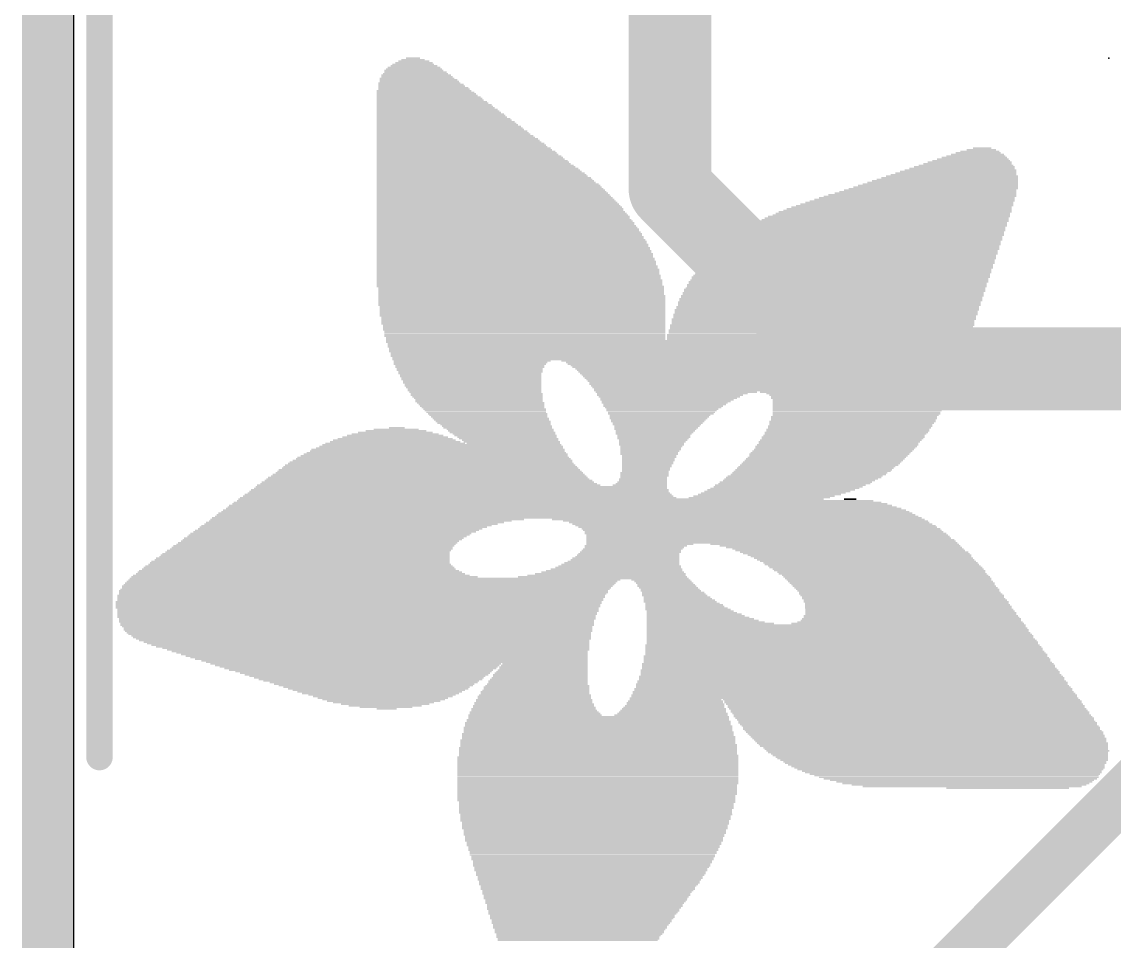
# Model space of a CAD drawing. Extents: x -21.4 to 69.1, y -5.3 to 64.3.
# Drawn here: x -0.25 to 5.11, y 38.72 to 43.23 of the extents above; entities that cross this region are included whole.
import ezdxf

# ---------------------------------------------------------------- set-up
doc = ezdxf.new("R2010")
doc.units = 0
for name, color, linetype in [('1', 12, 'CONTINUOUS'), ('16', 132, 'CONTINUOUS'), ('20', 53, 'CONTINUOUS'), ('21', 40, 'CONTINUOUS'), ('23', 53, 'CONTINUOUS'), ('47', 253, 'CONTINUOUS'), ('51', 253, 'CONTINUOUS')]:
    doc.layers.add(name, color=color, linetype=linetype)

# ---------------------------------------------------------------- blocks, each defined once
blk = doc.blocks.new('RECT')
blk.add_solid([(-0.5, -0.5), (0.5, -0.5), (-0.5, 0.5), (0.5, 0.5)])

msp = doc.modelspace()

# ---------------------------------------------------------------- linework, layer by layer
at = {"layer": '1'}
for points, const_width in [([(-0.127, 53.467), (-0.127, -0.762)], 0.254), ([(2.927, 44.706), (2.927, 42.412)], 0.4064), ([(2.927, 42.412), (3.81, 41.529)], 0.4064), ([(3.81, 41.529), (8.636, 41.529)], 0.4064), ([(3.81, 38.1), (5.461, 39.751)], 0.254)]:
    msp.add_lwpolyline(points, dxfattribs=dict(at, const_width=const_width))
at = {"layer": '1', "const_width": 0.2032}
for points in [[(2.9988, 42.4838, 1), (2.8552, 42.3402)], [(2.8254, 42.412, 1), (3.0286, 42.412)], [(3.81, 41.6306, 1), (3.81, 41.4274)], [(3.7382, 41.4572, 1), (3.8818, 41.6008)]]:
    msp.add_lwpolyline(points, format="xyb", dxfattribs=at)
at = {"layer": '16', "const_width": 0.254}
msp.add_lwpolyline([(-0.127, 53.467), (-0.127, -0.762)], dxfattribs=at)
at = {"layer": '20'}
msp.add_line((0, 46.228), (0, 0), dxfattribs=at)
at = {"layer": '23'}
msp.add_point((5.08, 43.053), dxfattribs=at)
at = {"layer": '47', "const_width": 0.13}
msp.add_lwpolyline([(0.127, 39.624), (0.127, 63.926)], dxfattribs=at)
at = {"layer": '47', "const_width": 0.065}
msp.add_lwpolyline([(0.0945, 39.624, 1), (0.1595, 39.624)], format="xyb", dxfattribs=at)
at = {"layer": '51'}
msp.add_line((0, 53.34), (0, 0), dxfattribs=at)

# ---------------------------------------------------------------- block references
at = {"layer": '21', "rotation": 180}
for p, xscale, yscale in [((1.6663, 43.0454), 0.1143, 0.0076), ((1.6662, 43.053), 0.0686, 0.0076), ((1.6701, 42.992), 0.2895, 0.0076), ((1.6701, 42.9997), 0.2743, 0.0077), ((1.6701, 43.0073), 0.2591, 0.0076), ((1.67, 43.0149), 0.2286, 0.0076), ((1.6663, 43.0225), 0.2057, 0.0076), ((1.6701, 43.0301), 0.1829, 0.0076), ((1.67, 43.0378), 0.1524, 0.0077), ((1.6853, 42.9539), 0.3658, 0.0076), ((1.6929, 42.9463), 0.381, 0.0076), ((1.6967, 42.9387), 0.3886, 0.0076), ((1.6815, 42.9692), 0.3429, 0.0076), ((1.6853, 42.9616), 0.3505, 0.0077), ((1.6777, 42.9768), 0.3201, 0.0076), ((1.6777, 42.9844), 0.3048, 0.0076), ((1.7196, 42.893), 0.4648, 0.0076), ((1.7272, 42.8854), 0.48, 0.0077), ((1.6967, 42.9311), 0.4038, 0.0076), ((1.7196, 42.9006), 0.4496, 0.0076), ((1.7044, 42.9235), 0.4191, 0.0077), ((1.7082, 42.9158), 0.4267, 0.0076), ((1.7158, 42.9082), 0.4419, 0.0076), ((1.731, 42.8777), 0.4876, 0.0076), ((1.7425, 42.8625), 0.5105, 0.0076), ((1.7463, 42.8549), 0.5181, 0.0076), ((1.7501, 42.8473), 0.5257, 0.0077), ((1.7577, 42.8396), 0.541, 0.0076), ((1.7615, 42.832), 0.5486, 0.0076), ((1.7349, 42.8701), 0.4953, 0.0076), ((1.7691, 42.8244), 0.5638, 0.0076), ((1.773, 42.8168), 0.5715, 0.0076), ((1.7768, 42.8092), 0.5791, 0.0077), ((1.7844, 42.8015), 0.5943, 0.0076), ((1.7882, 42.7939), 0.6019, 0.0076), ((1.792, 42.7863), 0.6096, 0.0076), ((1.7996, 42.7787), 0.6248, 0.0076), ((1.8034, 42.7711), 0.6324, 0.0077), ((1.8072, 42.7634), 0.64, 0.0076), ((1.8149, 42.7558), 0.6553, 0.0076), ((1.8187, 42.7482), 0.6629, 0.0076), ((1.8263, 42.7406), 0.6781, 0.0076), ((1.8301, 42.733), 0.6858, 0.0077), ((1.8339, 42.7253), 0.6934, 0.0076), ((1.8415, 42.7177), 0.7086, 0.0076), ((1.8453, 42.7101), 0.7162, 0.0076), ((1.8492, 42.7025), 0.7239, 0.0076), ((1.8568, 42.6949), 0.7391, 0.0077), ((1.8606, 42.6872), 0.7467, 0.0076), ((1.8644, 42.6796), 0.7543, 0.0076), ((1.872, 42.672), 0.7696, 0.0076), ((1.8758, 42.6644), 0.7772, 0.0076), ((1.8834, 42.6568), 0.7924, 0.0077), ((1.8873, 42.6491), 0.8001, 0.0076), ((1.8911, 42.6415), 0.8077, 0.0076), ((1.8987, 42.6339), 0.8229, 0.0076), ((1.9025, 42.6263), 0.8305, 0.0076), ((1.9063, 42.6187), 0.8382, 0.0077), ((1.9405, 42.5729), 0.9067, 0.0076), ((1.9139, 42.611), 0.8534, 0.0076), ((1.9177, 42.6034), 0.861, 0.0076), ((1.9254, 42.5958), 0.8763, 0.0076), ((1.9292, 42.5882), 0.8839, 0.0076), ((1.933, 42.5806), 0.8915, 0.0077), ((1.9444, 42.5653), 0.9144, 0.0076), ((4.4209, 42.5653), 0.3201, 0.0076), ((4.4285, 42.5729), 0.2896, 0.0076), ((4.4361, 42.5806), 0.259, 0.0077), ((4.4399, 42.5882), 0.221, 0.0076), ((4.4476, 42.5958), 0.1905, 0.0076), ((4.4552, 42.6034), 0.1447, 0.0076), ((4.459, 42.611), 0.0915, 0.0076), ((1.9482, 42.5577), 0.922, 0.0076), ((1.9558, 42.5501), 0.9372, 0.0076), ((1.9596, 42.5425), 0.9448, 0.0077), ((1.9635, 42.5348), 0.9525, 0.0076), ((1.9711, 42.5272), 0.9677, 0.0076), ((1.9748, 42.5196), 0.9753, 0.0076), ((1.9825, 42.512), 0.9906, 0.0076), ((4.3599, 42.512), 0.5182, 0.0076), ((4.3714, 42.5196), 0.4953, 0.0076), ((4.379, 42.5272), 0.4649, 0.0076), ((4.3866, 42.5348), 0.4343, 0.0076), ((4.398, 42.5425), 0.4114, 0.0077), ((4.4056, 42.5501), 0.381, 0.0076), ((4.4133, 42.5577), 0.3505, 0.0076), ((1.9863, 42.5044), 0.9982, 0.0077), ((1.9901, 42.4967), 1.0058, 0.0076), ((1.9977, 42.4891), 1.021, 0.0076), ((2.0015, 42.4815), 1.0287, 0.0076), ((2.0053, 42.4739), 1.0363, 0.0076), ((2.013, 42.4663), 1.0515, 0.0077), ((2.0168, 42.4586), 1.0591, 0.0076), ((4.2875, 42.4586), 0.6934, 0.0076), ((4.299, 42.4663), 0.6705, 0.0077), ((4.3104, 42.4739), 0.6477, 0.0076), ((4.318, 42.4815), 0.6172, 0.0076), ((4.3294, 42.4891), 0.5944, 0.0076), ((4.3409, 42.4967), 0.5715, 0.0076), ((4.3523, 42.5044), 0.5486, 0.0077), ((2.0206, 42.451), 1.0668, 0.0076), ((2.0244, 42.4434), 1.0744, 0.0076), ((2.032, 42.4358), 1.0896, 0.0076), ((2.0358, 42.4282), 1.0972, 0.0077), ((2.0396, 42.4205), 1.1049, 0.0076), ((2.0434, 42.4129), 1.1125, 0.0076), ((2.0473, 42.4053), 1.1201, 0.0076), ((4.2037, 42.4053), 0.8458, 0.0076), ((4.2189, 42.4129), 0.8306, 0.0076), ((4.2304, 42.4205), 0.8077, 0.0076), ((4.2418, 42.4282), 0.7848, 0.0077), ((4.2532, 42.4358), 0.762, 0.0076), ((4.2647, 42.4434), 0.7391, 0.0076), ((4.2761, 42.451), 0.7163, 0.0076), ((2.0511, 42.3977), 1.1277, 0.0076), ((2.0549, 42.3901), 1.1353, 0.0077), ((2.0587, 42.3824), 1.143, 0.0076), ((2.0625, 42.3748), 1.1506, 0.0076), ((2.0663, 42.3672), 1.1582, 0.0076), ((2.0701, 42.3596), 1.1658, 0.0076), ((2.0739, 42.352), 1.1734, 0.0077), ((4.1161, 42.352), 1.0059, 0.0077), ((4.1275, 42.3596), 0.983, 0.0076), ((4.139, 42.3672), 0.9601, 0.0076), ((4.1542, 42.3748), 0.9449, 0.0076), ((4.1656, 42.3824), 0.922, 0.0076), ((4.1809, 42.3901), 0.8915, 0.0077), ((4.1923, 42.3977), 0.8687, 0.0076), ((2.0777, 42.3443), 1.1811, 0.0076), ((2.0816, 42.3367), 1.1887, 0.0076), ((2.0854, 42.3291), 1.1963, 0.0076), ((2.0892, 42.3215), 1.2039, 0.0076), ((2.093, 42.3139), 1.2115, 0.0077), ((2.093, 42.3062), 1.2115, 0.0076), ((2.0968, 42.2986), 1.2192, 0.0076), ((4.0322, 42.2986), 1.143, 0.0076), ((4.0437, 42.3062), 1.1201, 0.0076), ((4.0513, 42.3139), 1.1049, 0.0077), ((4.0627, 42.3215), 1.082, 0.0076), ((4.078, 42.3291), 1.0668, 0.0076), ((4.0894, 42.3367), 1.044, 0.0076), ((4.1009, 42.3443), 1.0211, 0.0076), ((2.1006, 42.291), 1.2268, 0.0076), ((2.1044, 42.2834), 1.2344, 0.0076), ((2.1082, 42.2758), 1.242, 0.0077), ((2.1082, 42.2681), 1.242, 0.0076), ((2.112, 42.2605), 1.2496, 0.0076), ((2.1159, 42.2529), 1.2573, 0.0076), ((2.1197, 42.2453), 1.2649, 0.0076), ((3.9675, 42.2453), 1.2268, 0.0076), ((3.9751, 42.2529), 1.2268, 0.0076), ((3.9827, 42.2605), 1.2116, 0.0076), ((3.9904, 42.2681), 1.1963, 0.0076), ((4.0018, 42.2758), 1.1887, 0.0077), ((4.0132, 42.2834), 1.1658, 0.0076), ((4.0208, 42.291), 1.1506, 0.0076), ((2.1197, 42.2377), 1.2649, 0.0077), ((2.1235, 42.23), 1.2725, 0.0076), ((2.1273, 42.2224), 1.2801, 0.0076), ((2.1311, 42.2148), 1.2877, 0.0076), ((2.1311, 42.2072), 1.2877, 0.0076), ((2.1349, 42.1996), 1.2954, 0.0077), ((2.1387, 42.1919), 1.303, 0.0076), ((3.9141, 42.1919), 1.303, 0.0076), ((3.9179, 42.1996), 1.2954, 0.0077), ((3.9294, 42.2072), 1.2878, 0.0076), ((3.937, 42.2148), 1.2726, 0.0076), ((3.9408, 42.2224), 1.265, 0.0076), ((3.9523, 42.23), 1.2573, 0.0076), ((3.9599, 42.2377), 1.2421, 0.0077), ((2.1387, 42.1843), 1.303, 0.0076), ((2.1425, 42.1767), 1.3106, 0.0076), ((2.1425, 42.1691), 1.3106, 0.0076), ((2.1463, 42.1615), 1.3182, 0.0077), ((2.1501, 42.1538), 1.3258, 0.0076), ((2.1501, 42.1462), 1.3258, 0.0076), ((2.154, 42.1386), 1.3335, 0.0076), ((3.8684, 42.1386), 1.364, 0.0076), ((3.8761, 42.1462), 1.3487, 0.0076), ((3.8799, 42.1538), 1.3411, 0.0076), ((3.8875, 42.1615), 1.3411, 0.0077), ((3.8951, 42.1691), 1.3259, 0.0076), ((3.8989, 42.1767), 1.3182, 0.0076), ((3.9065, 42.1843), 1.3182, 0.0076), ((2.154, 42.131), 1.3335, 0.0076), ((2.1578, 42.1234), 1.3411, 0.0077), ((2.1578, 42.1157), 1.3411, 0.0076), ((2.1616, 42.1081), 1.3487, 0.0076), ((2.1616, 42.1005), 1.3487, 0.0076), ((2.1654, 42.0929), 1.3563, 0.0076), ((2.1654, 42.0853), 1.3563, 0.0077), ((3.8303, 42.0853), 1.3944, 0.0077), ((3.838, 42.0929), 1.3945, 0.0076), ((3.8418, 42.1005), 1.3869, 0.0076), ((3.8456, 42.1081), 1.3793, 0.0076), ((3.8532, 42.1157), 1.3792, 0.0076), ((3.857, 42.1234), 1.3716, 0.0077), ((3.8608, 42.131), 1.364, 0.0076), ((2.1654, 42.0776), 1.3563, 0.0076), ((2.1692, 42.07), 1.3639, 0.0076), ((2.1692, 42.0624), 1.3639, 0.0076), ((2.173, 42.0548), 1.3716, 0.0076), ((2.173, 42.0472), 1.3716, 0.0077), ((2.173, 42.0395), 1.3716, 0.0076), ((2.1768, 42.0319), 1.3792, 0.0076), ((3.796, 42.0319), 1.4326, 0.0076), ((3.7999, 42.0395), 1.4249, 0.0076), ((3.8075, 42.0472), 1.4249, 0.0077), ((3.8113, 42.0548), 1.4173, 0.0076), ((3.8151, 42.0624), 1.4097, 0.0076), ((3.8227, 42.07), 1.4097, 0.0076), ((3.8265, 42.0776), 1.402, 0.0076), ((2.1768, 42.0243), 1.3792, 0.0076), ((2.1806, 42.0167), 1.3868, 0.0076), ((2.1806, 42.0091), 1.3868, 0.0077), ((2.1806, 42.0014), 1.3868, 0.0076), ((2.1806, 41.9938), 1.3868, 0.0076), ((2.1844, 41.9862), 1.3944, 0.0076), ((2.1844, 41.9786), 1.3944, 0.0076), ((2.1844, 41.971), 1.3944, 0.0077), ((3.7617, 41.971), 1.4554, 0.0077), ((3.7656, 41.9786), 1.4631, 0.0076), ((3.7694, 41.9862), 1.4555, 0.0076), ((3.7732, 41.9938), 1.4478, 0.0076), ((3.7808, 42.0091), 1.4478, 0.0077), ((3.7808, 42.0014), 1.4478, 0.0076), ((3.7846, 42.0167), 1.4402, 0.0076), ((3.7922, 42.0243), 1.4402, 0.0076), ((2.1882, 41.9633), 1.402, 0.0076), ((2.1882, 41.9557), 1.402, 0.0076), ((2.1882, 41.9481), 1.402, 0.0076), ((2.1882, 41.9405), 1.402, 0.0076), ((2.1921, 41.9329), 1.4097, 0.0077), ((2.1959, 41.9252), 1.4021, 0.0076), ((2.1959, 41.9176), 1.4021, 0.0076), ((3.7351, 41.9176), 1.4783, 0.0076), ((3.7389, 41.9252), 1.4707, 0.0076), ((3.7465, 41.9405), 1.4706, 0.0076), ((3.7465, 41.9329), 1.4706, 0.0077), ((3.7541, 41.9557), 1.4706, 0.0076), ((3.7503, 41.9481), 1.463, 0.0076), ((3.7579, 41.9633), 1.463, 0.0076), ((2.1959, 41.91), 1.4021, 0.0076), ((2.1959, 41.9024), 1.4021, 0.0076), ((2.1959, 41.8948), 1.4021, 0.0077), ((2.1997, 41.8871), 1.4097, 0.0076), ((2.1997, 41.8795), 1.4097, 0.0076), ((2.1997, 41.8719), 1.4097, 0.0076), ((2.1997, 41.8643), 1.4097, 0.0076), ((3.7161, 41.8719), 1.4859, 0.0076), ((3.7161, 41.8643), 1.4859, 0.0076), ((3.7237, 41.8871), 1.4859, 0.0076), ((3.7199, 41.8795), 1.4783, 0.0076), ((3.7275, 41.9024), 1.4783, 0.0076), ((3.7275, 41.8948), 1.4783, 0.0077), ((3.7351, 41.91), 1.4783, 0.0076), ((2.1997, 41.8567), 1.4097, 0.0077), ((2.1997, 41.849), 1.4097, 0.0076), ((2.1997, 41.8414), 1.4097, 0.0076), ((2.2035, 41.8338), 1.4021, 0.0076), ((2.2035, 41.8262), 1.4021, 0.0076), ((2.2035, 41.8186), 1.4021, 0.0077), ((2.2035, 41.8109), 1.4021, 0.0076), ((3.697, 41.8186), 1.4935, 0.0077), ((3.6932, 41.8109), 1.4859, 0.0076), ((3.7008, 41.8338), 1.4859, 0.0076), ((3.7008, 41.8262), 1.4859, 0.0076), ((3.7084, 41.8567), 1.4859, 0.0077), ((3.7084, 41.849), 1.4859, 0.0076), ((3.7084, 41.8414), 1.4859, 0.0076), ((2.2035, 41.8033), 1.4021, 0.0076), ((2.2035, 41.7957), 1.4021, 0.0076), ((2.2035, 41.7881), 1.4021, 0.0076), ((2.2073, 41.7805), 1.3945, 0.0077), ((2.2073, 41.7728), 1.3945, 0.0076), ((2.2073, 41.7652), 1.3945, 0.0076), ((2.2073, 41.7576), 1.3945, 0.0076), ((3.6818, 41.7728), 1.4935, 0.0076), ((3.678, 41.7652), 1.4859, 0.0076), ((3.678, 41.7576), 1.4859, 0.0076), ((3.6894, 41.7957), 1.4935, 0.0076), ((3.6856, 41.7881), 1.4859, 0.0076), ((3.6856, 41.7805), 1.4859, 0.0077), ((3.6932, 41.8033), 1.4859, 0.0076), ((2.2073, 41.75), 1.3945, 0.0076), ((2.2111, 41.7424), 1.3869, 0.0077), ((2.2111, 41.7347), 1.3869, 0.0076), ((2.2111, 41.7271), 1.3869, 0.0076), ((2.2111, 41.7195), 1.3869, 0.0076), ((2.2149, 41.7119), 1.3792, 0.0076), ((2.2149, 41.7043), 1.3792, 0.0077), ((3.6665, 41.7195), 1.4935, 0.0076), ((3.6627, 41.7119), 1.4859, 0.0076), ((3.6627, 41.7043), 1.4859, 0.0077), ((3.6741, 41.7424), 1.4936, 0.0077), ((3.6703, 41.7347), 1.4859, 0.0076), ((3.6703, 41.7271), 1.4859, 0.0076), ((3.678, 41.75), 1.4859, 0.0076), ((2.2149, 41.6966), 1.3792, 0.0076), ((2.2149, 41.689), 1.3792, 0.0076), ((2.2187, 41.6814), 1.3716, 0.0076), ((2.2187, 41.6738), 1.3716, 0.0076), ((2.9617, 41.6662), 2.8575, 0.0077), ((2.9617, 41.6585), 2.8575, 0.0076), ((2.9655, 41.6509), 2.8499, 0.0076), ((3.6589, 41.6966), 1.4935, 0.0076), ((3.6551, 41.689), 1.4859, 0.0076), ((3.6551, 41.6814), 1.4859, 0.0076), ((3.6551, 41.6738), 1.4859, 0.0076), ((2.9617, 41.6433), 2.8423, 0.0076), ((2.9617, 41.6357), 2.8423, 0.0076), ((2.9655, 41.6281), 2.8347, 0.0077), ((2.9616, 41.6204), 2.827, 0.0076), ((2.9616, 41.6128), 2.827, 0.0076), ((2.9654, 41.6052), 2.8194, 0.0076), ((2.9616, 41.5976), 2.8118, 0.0076), ((2.9616, 41.59), 2.8118, 0.0077), ((2.9655, 41.5823), 2.8041, 0.0076), ((2.9617, 41.5747), 2.7965, 0.0076), ((1.9558, 41.5671), 0.7696, 0.0076), ((1.9482, 41.5595), 0.7544, 0.0076), ((1.9444, 41.5519), 0.7467, 0.0077), ((1.9444, 41.5442), 0.7315, 0.0076), ((3.3769, 41.5671), 1.966, 0.0076), ((3.3883, 41.5595), 1.9431, 0.0076), ((3.3883, 41.5519), 1.9279, 0.0077), ((3.396, 41.5442), 1.9126, 0.0076), ((1.9444, 41.5366), 0.7315, 0.0076), ((1.9444, 41.529), 0.7163, 0.0076), ((1.9444, 41.5214), 0.7163, 0.0076), ((1.9482, 41.5138), 0.7087, 0.0077), ((1.9444, 41.5061), 0.7011, 0.0076), ((1.9482, 41.4985), 0.6934, 0.0076), ((1.9482, 41.4909), 0.6934, 0.0076), ((3.3998, 41.5366), 1.905, 0.0076), ((3.4036, 41.529), 1.8822, 0.0076), ((3.4074, 41.5214), 1.8746, 0.0076), ((3.4113, 41.5138), 1.8669, 0.0077), ((3.4112, 41.5061), 1.8516, 0.0076), ((3.415, 41.4985), 1.844, 0.0076), ((3.4188, 41.4909), 1.8364, 0.0076), ((1.952, 41.4833), 0.6858, 0.0076), ((1.952, 41.4757), 0.6858, 0.0077), ((1.9558, 41.468), 0.6782, 0.0076), ((1.9558, 41.4604), 0.6782, 0.0076), ((1.9596, 41.4528), 0.6706, 0.0076), ((1.9596, 41.4452), 0.6706, 0.0076), ((1.9634, 41.4376), 0.663, 0.0077), ((3.4188, 41.4833), 1.8212, 0.0076), ((3.4226, 41.4757), 1.8135, 0.0077), ((3.4264, 41.468), 1.8059, 0.0076), ((3.4264, 41.4604), 1.7907, 0.0076), ((3.4264, 41.4528), 1.7907, 0.0076), ((3.4264, 41.4452), 1.7755, 0.0076), ((3.4303, 41.4376), 1.7679, 0.0077), ((1.9673, 41.4299), 0.6553, 0.0076), ((1.9673, 41.4223), 0.6553, 0.0076), ((1.9711, 41.4147), 0.6477, 0.0076), ((1.9787, 41.4071), 0.6477, 0.0076), ((1.9787, 41.3995), 0.6477, 0.0077), ((1.9825, 41.3918), 0.6401, 0.0076), ((1.9863, 41.3842), 0.6325, 0.0076), ((3.4341, 41.4299), 1.7602, 0.0076), ((3.4303, 41.4223), 1.7526, 0.0076), ((2.9579, 41.4147), 0.7925, 0.0076), ((2.9274, 41.3995), 0.7163, 0.0077), ((2.9388, 41.4071), 0.7391, 0.0076), ((2.9235, 41.3918), 0.6934, 0.0076), ((2.9197, 41.3842), 0.6706, 0.0076), ((3.838, 41.4147), 0.9373, 0.0076), ((3.8494, 41.4071), 0.8991, 0.0076), ((3.857, 41.3995), 0.8839, 0.0077), ((3.857, 41.3918), 0.8687, 0.0076), ((3.857, 41.3842), 0.8687, 0.0076), ((1.9901, 41.3766), 0.6248, 0.0076), ((1.9901, 41.369), 0.6248, 0.0076), ((1.9977, 41.3614), 0.6248, 0.0077), ((2.0015, 41.3537), 0.6172, 0.0076), ((2.0053, 41.3461), 0.6096, 0.0076), ((2.0091, 41.3385), 0.602, 0.0076), ((2.0168, 41.3309), 0.6019, 0.0076), ((2.9121, 41.3766), 0.6554, 0.0076), ((2.9083, 41.369), 0.6324, 0.0076), ((2.9007, 41.3614), 0.6172, 0.0077), ((2.9007, 41.3537), 0.602, 0.0076), ((2.8931, 41.3461), 0.5867, 0.0076), ((2.8931, 41.3385), 0.5715, 0.0076), ((2.8893, 41.3309), 0.5487, 0.0076), ((3.857, 41.3766), 0.8534, 0.0076), ((3.857, 41.369), 0.8534, 0.0076), ((3.8532, 41.3614), 0.8458, 0.0077), ((3.8532, 41.3537), 0.8458, 0.0076), ((3.8494, 41.3461), 0.8382, 0.0076), ((3.8494, 41.3385), 0.8382, 0.0076), ((3.8456, 41.3309), 0.8305, 0.0076), ((2.0206, 41.3233), 0.5943, 0.0077), ((2.0244, 41.3156), 0.5867, 0.0076), ((2.032, 41.308), 0.5868, 0.0076), ((2.0358, 41.3004), 0.5792, 0.0076), ((2.0396, 41.2928), 0.5715, 0.0076), ((2.0473, 41.2852), 0.5715, 0.0077), ((2.0511, 41.2775), 0.5639, 0.0076), ((2.8854, 41.3233), 0.541, 0.0077), ((2.8854, 41.3156), 0.5258, 0.0076), ((2.8816, 41.308), 0.5182, 0.0076), ((2.8779, 41.3004), 0.4953, 0.0076), ((2.874, 41.2928), 0.4876, 0.0076), ((2.8702, 41.2852), 0.48, 0.0077), ((2.8702, 41.2775), 0.4648, 0.0076), ((3.8303, 41.2928), 0.8154, 0.0076), ((3.8303, 41.2852), 0.8154, 0.0077), ((3.8265, 41.2775), 0.8078, 0.0076), ((3.8456, 41.3233), 0.8305, 0.0077), ((3.8418, 41.3156), 0.8229, 0.0076), ((3.8418, 41.308), 0.8229, 0.0076), ((3.838, 41.3004), 0.8153, 0.0076), ((1.5824, 41.2242), 0.2972, 0.0076), ((1.5824, 41.2318), 0.221, 0.0076), ((1.5862, 41.2394), 0.0762, 0.0076), ((2.0587, 41.2699), 0.5639, 0.0076), ((2.0625, 41.2623), 0.5563, 0.0076), ((2.0701, 41.2547), 0.541, 0.0076), ((2.0777, 41.2471), 0.541, 0.0077), ((2.0815, 41.2394), 0.5334, 0.0076), ((2.093, 41.2318), 0.5257, 0.0076), ((2.0968, 41.2242), 0.5181, 0.0076), ((2.8664, 41.2699), 0.4572, 0.0076), ((2.8664, 41.2623), 0.442, 0.0076), ((2.8626, 41.2547), 0.4343, 0.0076), ((2.8626, 41.2471), 0.4191, 0.0077), ((2.8588, 41.2394), 0.4115, 0.0076), ((2.855, 41.2318), 0.4039, 0.0076), ((2.855, 41.2242), 0.3887, 0.0076), ((3.7999, 41.2318), 0.8001, 0.0076), ((3.7999, 41.2242), 0.8001, 0.0076), ((3.8075, 41.2394), 0.8001, 0.0076), ((3.8113, 41.2471), 0.8077, 0.0077), ((3.8227, 41.2699), 0.8154, 0.0076), ((3.8151, 41.2547), 0.8001, 0.0076), ((3.8189, 41.2623), 0.8077, 0.0076), ((1.5786, 41.1709), 0.64, 0.0077), ((1.5748, 41.1785), 0.602, 0.0076), ((1.5786, 41.1861), 0.5638, 0.0076), ((1.5786, 41.1937), 0.5182, 0.0076), ((1.5786, 41.2013), 0.4724, 0.0076), ((1.5786, 41.209), 0.4268, 0.0077), ((1.5786, 41.2166), 0.3658, 0.0076), ((2.1044, 41.2166), 0.5182, 0.0076), ((2.112, 41.209), 0.503, 0.0077), ((2.1197, 41.2013), 0.5029, 0.0076), ((2.1273, 41.1937), 0.4877, 0.0076), ((2.1349, 41.1861), 0.4877, 0.0076), ((2.1425, 41.1785), 0.4724, 0.0076), ((2.1501, 41.1709), 0.4724, 0.0077), ((2.8511, 41.2166), 0.381, 0.0076), ((2.8473, 41.209), 0.3734, 0.0077), ((2.8474, 41.2013), 0.3581, 0.0076), ((2.8474, 41.1937), 0.3581, 0.0076), ((2.8436, 41.1861), 0.3505, 0.0076), ((2.8436, 41.1785), 0.3353, 0.0076), ((2.8397, 41.1709), 0.3276, 0.0077), ((3.758, 41.1709), 0.7925, 0.0077), ((3.7656, 41.1785), 0.7925, 0.0076), ((3.777, 41.1937), 0.8001, 0.0076), ((3.7732, 41.1861), 0.7925, 0.0076), ((3.7808, 41.2013), 0.7925, 0.0076), ((3.7923, 41.2166), 0.8001, 0.0076), ((3.7884, 41.209), 0.7924, 0.0077), ((1.7806, 41.1175), 1.2725, 0.0076), ((1.7844, 41.1251), 1.2497, 0.0076), ((1.7882, 41.1328), 1.2421, 0.0077), ((1.7958, 41.1404), 1.2116, 0.0076), ((1.8034, 41.148), 1.1964, 0.0076), ((1.8072, 41.1556), 1.1734, 0.0076), ((1.5786, 41.1632), 0.6858, 0.0076), ((2.1577, 41.1632), 0.4572, 0.0076), ((2.8359, 41.1632), 0.32, 0.0076), ((2.8359, 41.1556), 0.32, 0.0076), ((2.8359, 41.148), 0.3048, 0.0076), ((2.8321, 41.1404), 0.2972, 0.0076), ((2.8321, 41.1328), 0.2972, 0.0077), ((2.8283, 41.1251), 0.2896, 0.0076), ((2.8245, 41.1175), 0.2819, 0.0076), ((3.716, 41.1175), 0.7848, 0.0076), ((3.7237, 41.1251), 0.7849, 0.0076), ((3.7313, 41.1328), 0.7849, 0.0077), ((3.7427, 41.148), 0.7925, 0.0076), ((3.7389, 41.1404), 0.7849, 0.0076), ((3.7503, 41.1556), 0.7924, 0.0076), ((3.7541, 41.1632), 0.7848, 0.0076), ((1.7539, 41.0642), 1.4021, 0.0076), ((1.7539, 41.0718), 1.3869, 0.0076), ((1.7615, 41.0794), 1.3716, 0.0076), ((1.7653, 41.087), 1.3488, 0.0076), ((1.7652, 41.0947), 1.3335, 0.0077), ((1.7691, 41.1023), 1.3106, 0.0076), ((1.7767, 41.1099), 1.2954, 0.0076), ((2.8245, 41.1099), 0.2819, 0.0076), ((2.8245, 41.1023), 0.2667, 0.0076), ((2.8245, 41.0947), 0.2667, 0.0077), ((2.8207, 41.087), 0.2591, 0.0076), ((2.8207, 41.0794), 0.2591, 0.0076), ((2.8169, 41.0718), 0.2515, 0.0076), ((2.8169, 41.0642), 0.2515, 0.0076), ((3.6665, 41.0642), 0.7772, 0.0076), ((3.6741, 41.0718), 0.7772, 0.0076), ((3.6817, 41.0794), 0.7772, 0.0076), ((3.6894, 41.087), 0.7773, 0.0076), ((3.697, 41.0947), 0.7773, 0.0077), ((3.7084, 41.1099), 0.7848, 0.0076), ((3.7046, 41.1023), 0.7772, 0.0076), ((1.7424, 41.0108), 1.5316, 0.0076), ((1.7463, 41.0185), 1.5087, 0.0077), ((1.7463, 41.0261), 1.4935, 0.0076), ((1.7463, 41.0337), 1.4783, 0.0076), ((1.7501, 41.0413), 1.4555, 0.0076), ((1.7501, 41.0489), 1.4401, 0.0076), ((1.7501, 41.0566), 1.4249, 0.0077), ((2.8016, 41.0185), 0.2362, 0.0077), ((2.8016, 41.0108), 0.2362, 0.0076), ((2.8131, 41.0566), 0.2439, 0.0077), ((2.8131, 41.0489), 0.2439, 0.0076), ((2.8092, 41.0413), 0.2362, 0.0076), ((2.8092, 41.0337), 0.2362, 0.0076), ((2.8054, 41.0261), 0.2286, 0.0076), ((3.6055, 41.0108), 0.762, 0.0076), ((3.6131, 41.0185), 0.762, 0.0077), ((3.6246, 41.0261), 0.7696, 0.0076), ((3.6322, 41.0337), 0.7696, 0.0076), ((3.6398, 41.0413), 0.7696, 0.0076), ((3.6474, 41.0489), 0.7696, 0.0076), ((3.6589, 41.0566), 0.7773, 0.0077), ((1.7424, 40.9575), 1.684, 0.0076), ((1.7425, 40.9651), 1.6535, 0.0076), ((1.7387, 40.9727), 1.6307, 0.0076), ((1.7424, 40.9804), 1.6078, 0.0077), ((1.7386, 40.988), 1.585, 0.0076), ((1.7387, 40.9956), 1.5697, 0.0076), ((1.7425, 41.0032), 1.5469, 0.0076), ((2.7788, 40.9575), 0.2667, 0.0076), ((2.7864, 40.9651), 0.2515, 0.0076), ((2.7902, 40.9727), 0.2438, 0.0076), ((2.794, 40.988), 0.2362, 0.0076), ((2.794, 40.9804), 0.2362, 0.0077), ((2.8016, 41.0032), 0.2362, 0.0076), ((2.7978, 40.9956), 0.2286, 0.0076), ((3.5179, 40.9575), 0.7392, 0.0076), ((3.537, 40.9651), 0.7467, 0.0076), ((3.5446, 40.9727), 0.7467, 0.0076), ((3.5598, 40.9804), 0.7468, 0.0077), ((3.5712, 40.988), 0.7544, 0.0076), ((3.5827, 40.9956), 0.762, 0.0076), ((3.5903, 41.0032), 0.762, 0.0076), ((1.8872, 40.9042), 2.1108, 0.0077), ((1.8873, 40.9118), 2.0955, 0.0076), ((1.891, 40.9194), 2.0726, 0.0076), ((1.891, 40.927), 2.0574, 0.0076), ((1.8948, 40.9346), 2.0498, 0.0076), ((1.8987, 40.9423), 2.0269, 0.0077), ((1.9025, 40.9499), 2.0193, 0.0076), ((3.3883, 40.9042), 0.6935, 0.0077), ((3.415, 40.9118), 0.701, 0.0076), ((3.4341, 40.9194), 0.7087, 0.0076), ((3.4532, 40.927), 0.7163, 0.0076), ((3.4722, 40.9346), 0.7239, 0.0076), ((3.4912, 40.9423), 0.7315, 0.0077), ((3.5065, 40.9499), 0.7315, 0.0076), ((2.3978, 40.8508), 3.2843, 0.0076), ((2.3902, 40.8584), 3.2537, 0.0076), ((2.3863, 40.8661), 3.2156, 0.0077), ((2.3749, 40.8737), 3.1776, 0.0076), ((2.3635, 40.8813), 3.1242, 0.0076), ((2.2454, 40.8889), 2.8727, 0.0076), ((1.8872, 40.8965), 2.1412, 0.0076), ((3.3655, 40.8965), 0.6934, 0.0076), ((3.8113, 40.8889), 0.0609, 0.0076), ((2.4206, 40.7975), 3.4824, 0.0076), ((2.4206, 40.8051), 3.4518, 0.0076), ((2.4168, 40.8127), 3.429, 0.0076), ((2.413, 40.8203), 3.4062, 0.0076), ((2.413, 40.828), 3.3756, 0.0077), ((2.4092, 40.8356), 3.3528, 0.0076), ((2.4054, 40.8432), 3.3147, 0.0076), ((1.3081, 40.7441), 1.3944, 0.0076), ((1.3234, 40.7518), 1.4097, 0.0077), ((1.3386, 40.7594), 1.4249, 0.0076), ((1.3614, 40.767), 1.4402, 0.0076), ((1.3805, 40.7746), 1.463, 0.0076), ((1.4072, 40.7822), 1.4859, 0.0076), ((1.4415, 40.7899), 1.5393, 0.0077), ((3.2626, 40.7899), 1.8288, 0.0077), ((3.297, 40.7822), 1.7907, 0.0076), ((3.3159, 40.7746), 1.7679, 0.0076), ((3.3312, 40.767), 1.7678, 0.0076), ((3.3465, 40.7594), 1.7679, 0.0076), ((3.3579, 40.7518), 1.7602, 0.0077), ((3.3731, 40.7441), 1.7602, 0.0076), ((1.2205, 40.6908), 1.3716, 0.0076), ((1.2281, 40.6984), 1.3716, 0.0076), ((1.2433, 40.706), 1.3716, 0.0076), ((1.2548, 40.7137), 1.3793, 0.0077), ((1.2624, 40.7213), 1.3792, 0.0076), ((1.2814, 40.7289), 1.3868, 0.0076), ((1.2929, 40.7365), 1.3945, 0.0076), ((3.3807, 40.7365), 1.7602, 0.0076), ((3.3883, 40.7289), 1.7603, 0.0076), ((3.396, 40.7213), 1.7755, 0.0076), ((3.4188, 40.6908), 1.8059, 0.0076), ((3.4036, 40.7137), 1.7754, 0.0077), ((3.4074, 40.706), 1.783, 0.0076), ((3.4113, 40.6984), 1.7907, 0.0076), ((1.1557, 40.6375), 1.3944, 0.0077), ((1.1671, 40.6451), 1.3868, 0.0076), ((1.1709, 40.6527), 1.3792, 0.0076), ((1.1785, 40.6603), 1.3793, 0.0076), ((1.19, 40.6679), 1.3716, 0.0076), ((1.1976, 40.6756), 1.3716, 0.0077), ((1.209, 40.6832), 1.364, 0.0076), ((2.7369, 40.6375), 0.4877, 0.0077), ((2.7445, 40.6451), 0.4877, 0.0076), ((2.7597, 40.6603), 0.503, 0.0076), ((2.7521, 40.6527), 0.4877, 0.0076), ((3.4226, 40.6832), 1.8135, 0.0076), ((3.4264, 40.6756), 1.8211, 0.0077), ((2.7788, 40.6679), 0.5257, 0.0076), ((3.7351, 40.6679), 1.2192, 0.0076), ((3.7618, 40.6603), 1.1811, 0.0076), ((3.7808, 40.6527), 1.1582, 0.0076), ((3.7998, 40.6451), 1.1354, 0.0076), ((3.8113, 40.6375), 1.1277, 0.0077), ((1.1138, 40.5841), 1.463, 0.0076), ((1.1214, 40.5917), 1.4478, 0.0076), ((1.1252, 40.5994), 1.4402, 0.0077), ((1.1329, 40.607), 1.4249, 0.0076), ((1.1367, 40.6146), 1.4173, 0.0076), ((1.1404, 40.6222), 1.4097, 0.0076), ((1.1481, 40.6298), 1.3945, 0.0076), ((2.6987, 40.5841), 0.5487, 0.0076), ((2.7064, 40.5917), 0.5334, 0.0076), ((2.7102, 40.5994), 0.5258, 0.0077), ((2.7178, 40.607), 0.5106, 0.0076), ((2.7216, 40.6146), 0.503, 0.0076), ((2.7254, 40.6222), 0.4953, 0.0076), ((2.733, 40.6298), 0.4953, 0.0076), ((3.8303, 40.6298), 1.1202, 0.0076), ((3.8418, 40.6222), 1.1125, 0.0076), ((3.857, 40.6146), 1.0973, 0.0076), ((3.8646, 40.607), 1.082, 0.0076), ((3.876, 40.5994), 1.0744, 0.0077), ((3.8875, 40.5917), 1.0668, 0.0076), ((3.8989, 40.5841), 1.0592, 0.0076), ((1.11, 40.5308), 1.5926, 0.0076), ((1.1061, 40.5384), 1.5697, 0.0076), ((1.1061, 40.546), 1.5393, 0.0076), ((1.1062, 40.5536), 1.524, 0.0076), ((1.1061, 40.5613), 1.5087, 0.0077), ((1.1099, 40.5689), 1.4859, 0.0076), ((1.1099, 40.5765), 1.4707, 0.0076), ((2.6454, 40.5308), 0.701, 0.0076), ((2.653, 40.5384), 0.6706, 0.0076), ((2.6644, 40.546), 0.6477, 0.0076), ((2.6721, 40.5536), 0.6172, 0.0076), ((2.6797, 40.5613), 0.602, 0.0077), ((2.6835, 40.5689), 0.5792, 0.0076), ((2.6911, 40.5765), 0.5639, 0.0076), ((3.9103, 40.5765), 1.0516, 0.0076), ((3.918, 40.5689), 1.0515, 0.0076), ((3.9294, 40.5613), 1.0439, 0.0077), ((3.937, 40.5536), 1.044, 0.0076), ((3.9485, 40.546), 1.0363, 0.0076), ((3.9561, 40.5384), 1.0363, 0.0076), ((3.9637, 40.5308), 1.0211, 0.0076), ((1.4567, 40.4774), 2.4079, 0.0076), ((1.4643, 40.4851), 2.408, 0.0077), ((1.4758, 40.4927), 2.4155, 0.0076), ((1.6472, 40.5003), 2.7432, 0.0076), ((1.1329, 40.5079), 1.6993, 0.0076), ((1.1176, 40.5155), 1.6536, 0.0076), ((1.1138, 40.5232), 1.6154, 0.0077), ((2.5959, 40.5079), 0.8306, 0.0076), ((2.6149, 40.5155), 0.7772, 0.0076), ((2.634, 40.5232), 0.7391, 0.0077), ((2.8816, 40.4927), 0.2896, 0.0076), ((2.8931, 40.4851), 0.2819, 0.0077), ((2.9007, 40.4774), 0.2819, 0.0076), ((3.9713, 40.5232), 1.0211, 0.0077), ((3.9827, 40.5155), 1.0134, 0.0076), ((3.9904, 40.5079), 1.0135, 0.0076), ((3.998, 40.5003), 1.0135, 0.0076), ((4.0018, 40.4927), 1.0059, 0.0076), ((4.0094, 40.4851), 1.0058, 0.0077), ((4.017, 40.4774), 1.0058, 0.0076), ((1.411, 40.4165), 2.3927, 0.0076), ((1.4185, 40.4241), 2.3927, 0.0076), ((1.4224, 40.4393), 2.4003, 0.0076), ((1.4224, 40.4317), 2.4003, 0.0076), ((1.4301, 40.447), 2.4003, 0.0077), ((1.4415, 40.4622), 2.4079, 0.0076), ((1.4377, 40.4546), 2.4003, 0.0076), ((1.4491, 40.4698), 2.4079, 0.0076), ((2.9083, 40.4698), 0.282, 0.0076), ((2.9121, 40.4622), 0.2896, 0.0076), ((2.9197, 40.4546), 0.2896, 0.0076), ((2.9274, 40.447), 0.2895, 0.0077), ((2.9312, 40.4393), 0.2971, 0.0076), ((2.9426, 40.4317), 0.3048, 0.0076), ((2.9464, 40.4241), 0.3124, 0.0076), ((2.9502, 40.4165), 0.32, 0.0076), ((4.0208, 40.4698), 0.9982, 0.0076), ((4.0284, 40.4622), 0.9982, 0.0076), ((4.0361, 40.4546), 0.9983, 0.0076), ((4.0437, 40.447), 0.9982, 0.0077), ((4.0475, 40.4393), 0.9906, 0.0076), ((4.0551, 40.4317), 0.9906, 0.0076), ((4.0589, 40.4241), 0.9982, 0.0076), ((4.0665, 40.4165), 0.9982, 0.0076), ((1.3996, 40.386), 2.3851, 0.0076), ((1.3996, 40.3784), 2.3851, 0.0076), ((1.3957, 40.3708), 2.3774, 0.0077), ((1.3957, 40.3631), 2.3774, 0.0076), ((1.411, 40.4089), 2.3927, 0.0077), ((1.4072, 40.4012), 2.3851, 0.0076), ((1.4072, 40.3936), 2.3851, 0.0076), ((2.9617, 40.4089), 0.3277, 0.0077), ((2.9655, 40.4012), 0.3353, 0.0076), ((2.9731, 40.3936), 0.3505, 0.0076), ((2.9769, 40.386), 0.3581, 0.0076), ((2.9883, 40.3784), 0.3658, 0.0076), ((2.9959, 40.3708), 0.381, 0.0077), ((2.9997, 40.3631), 0.3886, 0.0076), ((4.0703, 40.4089), 0.9906, 0.0077), ((4.0742, 40.4012), 0.9983, 0.0076), ((4.0818, 40.3936), 0.9982, 0.0076), ((4.0856, 40.386), 1.0058, 0.0076), ((4.0894, 40.3784), 0.9982, 0.0076), ((4.0932, 40.3708), 1.0058, 0.0077), ((4.097, 40.3631), 1.0134, 0.0076), ((1.3919, 40.3555), 2.3698, 0.0076), ((1.3957, 40.3479), 2.3622, 0.0076), ((1.3957, 40.3403), 2.3622, 0.0076), ((1.3919, 40.3327), 2.3546, 0.0077), ((1.3919, 40.325), 2.3546, 0.0076), ((1.3881, 40.3174), 2.347, 0.0076), ((1.3881, 40.3098), 2.347, 0.0076), ((3.0074, 40.3555), 0.4039, 0.0076), ((3.015, 40.3479), 0.4191, 0.0076), ((3.0264, 40.3403), 0.4268, 0.0076), ((3.034, 40.3327), 0.442, 0.0077), ((3.0645, 40.3098), 0.503, 0.0076), ((3.0455, 40.325), 0.4649, 0.0076), ((3.0531, 40.3174), 0.4801, 0.0076), ((4.1085, 40.3174), 1.0515, 0.0076), ((4.1123, 40.3098), 1.0591, 0.0076), ((4.097, 40.3555), 1.0134, 0.0076), ((4.1009, 40.3479), 1.0211, 0.0076), ((4.1047, 40.3403), 1.0287, 0.0076), ((4.1085, 40.3327), 1.0363, 0.0077), ((4.1085, 40.325), 1.0363, 0.0076), ((1.3919, 40.3022), 2.3394, 0.0076), ((1.3881, 40.2946), 2.3318, 0.0077), ((1.3881, 40.2869), 2.3318, 0.0076), ((1.392, 40.2793), 2.3241, 0.0076), ((1.392, 40.2717), 2.3241, 0.0076), ((1.3919, 40.2641), 2.3088, 0.0076), ((1.3957, 40.2565), 2.3012, 0.0077), ((3.0759, 40.3022), 0.5258, 0.0076), ((3.1026, 40.2869), 0.5792, 0.0076), ((3.0874, 40.2946), 0.5487, 0.0077), ((3.1255, 40.2793), 0.6249, 0.0076), ((3.7427, 40.2717), 1.8593, 0.0076), ((3.7427, 40.2641), 1.8593, 0.0076), ((3.7465, 40.2565), 1.8669, 0.0077), ((4.0932, 40.2793), 1.143, 0.0076), ((4.1047, 40.2869), 1.1049, 0.0076), ((4.1085, 40.2946), 1.0821, 0.0077), ((4.1123, 40.3022), 1.0745, 0.0076), ((1.3957, 40.2488), 2.3012, 0.0076), ((1.3995, 40.2412), 2.2936, 0.0076), ((1.3995, 40.2336), 2.2784, 0.0076), ((1.4034, 40.226), 2.2707, 0.0076), ((1.411, 40.2184), 2.2555, 0.0077), ((1.4148, 40.2107), 2.2479, 0.0076), ((1.4224, 40.2031), 2.2326, 0.0076), ((3.7503, 40.2488), 1.8746, 0.0076), ((3.7503, 40.2412), 1.8746, 0.0076), ((3.7541, 40.2336), 1.8822, 0.0076), ((3.7579, 40.226), 1.8898, 0.0076), ((3.7617, 40.2184), 1.8974, 0.0077), ((3.7617, 40.2107), 1.8974, 0.0076), ((3.7655, 40.2031), 1.905, 0.0076), ((1.4262, 40.1955), 2.2098, 0.0076), ((1.4377, 40.1879), 2.1869, 0.0076), ((1.4453, 40.1803), 2.1717, 0.0077), ((1.4567, 40.1726), 2.1488, 0.0076), ((1.4681, 40.165), 2.126, 0.0076), ((1.4834, 40.1574), 2.0955, 0.0076), ((1.4948, 40.1498), 2.0726, 0.0076), ((3.7732, 40.1726), 1.9355, 0.0076), ((3.777, 40.165), 1.9431, 0.0076), ((3.7808, 40.1574), 1.9507, 0.0076), ((3.7808, 40.1498), 1.9507, 0.0076), ((3.7694, 40.1955), 1.9127, 0.0076), ((3.7732, 40.1879), 1.9203, 0.0076), ((3.7732, 40.1803), 1.9203, 0.0077), ((1.5024, 40.1422), 2.0422, 0.0077), ((1.5139, 40.1345), 2.0193, 0.0076), ((1.5252, 40.1269), 1.9965, 0.0076), ((1.5367, 40.1193), 1.9736, 0.0076), ((1.5482, 40.1117), 1.9507, 0.0076), ((1.5595, 40.1041), 1.9279, 0.0077), ((1.5748, 40.0964), 1.8974, 0.0076), ((3.7884, 40.1193), 1.9812, 0.0076), ((3.7922, 40.1117), 1.9888, 0.0076), ((3.796, 40.1041), 1.9964, 0.0077), ((3.796, 40.0964), 1.9964, 0.0076), ((3.7846, 40.1422), 1.9584, 0.0077), ((3.7884, 40.1345), 1.966, 0.0076), ((3.7922, 40.1269), 1.9736, 0.0076), ((1.5863, 40.0888), 1.8745, 0.0076), ((1.3843, 40.0812), 1.425, 0.0076), ((1.3919, 40.0736), 1.3944, 0.0076), ((1.3995, 40.066), 1.364, 0.0077), ((1.4072, 40.0583), 1.3335, 0.0076), ((1.411, 40.0507), 1.2954, 0.0076), ((1.4224, 40.0431), 1.2573, 0.0076), ((2.2987, 40.0431), 0.4496, 0.0076), ((2.3025, 40.0507), 0.442, 0.0076), ((2.3063, 40.066), 0.4344, 0.0077), ((2.3063, 40.0583), 0.4344, 0.0076), ((2.3102, 40.0736), 0.4267, 0.0076), ((2.314, 40.0812), 0.4191, 0.0076), ((3.8113, 40.0431), 2.0574, 0.0076), ((3.8075, 40.0507), 2.0497, 0.0076), ((3.7999, 40.0812), 2.0193, 0.0076), ((3.8037, 40.0736), 2.0269, 0.0076), ((3.8037, 40.066), 2.0269, 0.0077), ((3.8075, 40.0583), 2.0345, 0.0076), ((3.7999, 40.0888), 2.0041, 0.0076), ((1.43, 40.0355), 1.2268, 0.0076), ((1.4377, 40.0279), 1.1963, 0.0077), ((1.4415, 40.0202), 1.1583, 0.0076), ((1.4491, 40.0126), 1.1277, 0.0076), ((1.4567, 40.005), 1.0973, 0.0076), ((1.4605, 39.9974), 1.0592, 0.0076), ((1.472, 39.9898), 1.0211, 0.0077), ((2.2797, 39.9974), 0.4877, 0.0076), ((2.2797, 39.9898), 0.4877, 0.0077), ((2.2835, 40.005), 0.4801, 0.0076), ((2.2873, 40.0126), 0.4725, 0.0076), ((2.2911, 40.0279), 0.4648, 0.0077), ((2.2911, 40.0202), 0.4648, 0.0076), ((2.2949, 40.0355), 0.4572, 0.0076), ((3.8227, 39.9898), 2.1108, 0.0077), ((3.8189, 39.9974), 2.1031, 0.0076), ((3.8151, 40.0202), 2.0803, 0.0076), ((3.8189, 40.0126), 2.0879, 0.0076), ((3.8189, 40.005), 2.0879, 0.0076), ((3.8113, 40.0355), 2.0574, 0.0076), ((3.8151, 40.0279), 2.065, 0.0077), ((1.4757, 39.9821), 0.983, 0.0076), ((1.4834, 39.9745), 0.9525, 0.0076), ((1.4872, 39.9669), 0.9144, 0.0076), ((1.4948, 39.9593), 0.8839, 0.0076), ((1.4986, 39.9517), 0.8458, 0.0077), ((1.5024, 39.944), 0.8078, 0.0076), ((1.5062, 39.9364), 0.7696, 0.0076), ((2.2644, 39.944), 0.5334, 0.0076), ((2.2644, 39.9364), 0.5334, 0.0076), ((2.2682, 39.9517), 0.5258, 0.0077), ((2.272, 39.9669), 0.5182, 0.0076), ((2.272, 39.9593), 0.5182, 0.0076), ((2.2759, 39.9745), 0.5105, 0.0076), ((2.2759, 39.9821), 0.4953, 0.0076), ((3.8265, 39.944), 2.164, 0.0076), ((3.8304, 39.9364), 2.1717, 0.0076), ((3.8265, 39.9593), 2.1488, 0.0076), ((3.8265, 39.9517), 2.1488, 0.0077), ((3.8189, 39.9821), 2.1184, 0.0076), ((3.8227, 39.9745), 2.126, 0.0076), ((3.8265, 39.9669), 2.1336, 0.0076), ((1.5139, 39.9288), 0.7239, 0.0076), ((1.5176, 39.9212), 0.6858, 0.0076), ((1.5177, 39.9136), 0.6401, 0.0077), ((1.5214, 39.9059), 0.6019, 0.0076), ((1.5214, 39.8983), 0.5563, 0.0076), ((1.5214, 39.8907), 0.4953, 0.0076), ((1.5291, 39.8831), 0.4343, 0.0076), ((2.2606, 39.8831), 0.5868, 0.0076), ((2.2568, 39.8907), 0.5791, 0.0076), ((2.2606, 39.9059), 0.5715, 0.0076), ((2.2606, 39.8983), 0.5715, 0.0076), ((2.2606, 39.9212), 0.5562, 0.0076), ((2.2606, 39.9136), 0.5562, 0.0077), ((2.2644, 39.9288), 0.5486, 0.0076), ((2.9502, 39.8907), 0.4724, 0.0076), ((2.954, 39.8831), 0.48, 0.0076), ((2.954, 39.8983), 0.4648, 0.0076), ((3.8303, 39.9136), 2.2022, 0.0077), ((2.954, 39.9059), 0.4496, 0.0076), ((3.8303, 39.9288), 2.187, 0.0076), ((3.8303, 39.9212), 2.187, 0.0076), ((4.0627, 39.9059), 1.7526, 0.0076), ((4.0703, 39.8983), 1.7526, 0.0076), ((4.0703, 39.8907), 1.7526, 0.0076), ((4.078, 39.8831), 1.7526, 0.0076), ((1.5291, 39.8755), 0.3581, 0.0077), ((1.5329, 39.8678), 0.2591, 0.0076), ((1.5367, 39.8602), 0.099, 0.0076), ((2.2644, 39.8297), 0.6554, 0.0076), ((2.2606, 39.845), 0.6324, 0.0076), ((2.2644, 39.8374), 0.64, 0.0077), ((2.2568, 39.8602), 0.6096, 0.0076), ((2.2606, 39.8526), 0.6172, 0.0076), ((2.2568, 39.8755), 0.5944, 0.0077), ((2.2606, 39.8678), 0.602, 0.0076), ((2.9312, 39.8297), 0.5563, 0.0076), ((2.9388, 39.8374), 0.541, 0.0077), ((2.9388, 39.845), 0.5258, 0.0076), ((2.9426, 39.8526), 0.5182, 0.0076), ((2.9464, 39.8602), 0.5106, 0.0076), ((2.9464, 39.8678), 0.4953, 0.0076), ((2.9502, 39.8755), 0.4876, 0.0077), ((4.0856, 39.8755), 1.7526, 0.0077), ((4.0856, 39.8678), 1.7526, 0.0076), ((4.0932, 39.8602), 1.7526, 0.0076), ((4.1008, 39.8526), 1.7526, 0.0076), ((4.1046, 39.845), 1.7602, 0.0076), ((4.1084, 39.8374), 1.7526, 0.0077), ((4.1161, 39.8297), 1.7526, 0.0076), ((2.573, 39.7916), 1.303, 0.0076), ((2.573, 39.784), 1.303, 0.0076), ((2.5768, 39.7764), 1.3106, 0.0076), ((2.573, 39.8069), 1.2878, 0.0076), ((2.5768, 39.7993), 1.2954, 0.0077), ((2.5768, 39.8221), 1.2802, 0.0076), ((2.5768, 39.8145), 1.2802, 0.0076), ((4.1199, 39.8221), 1.7602, 0.0076), ((4.1275, 39.8145), 1.7602, 0.0076), ((4.1313, 39.8069), 1.7526, 0.0076), ((4.1389, 39.7993), 1.7526, 0.0077), ((4.1427, 39.7916), 1.7602, 0.0076), ((4.1465, 39.784), 1.7526, 0.0076), ((4.1542, 39.7764), 1.7526, 0.0076), ((2.5731, 39.7383), 1.3335, 0.0076), ((2.5731, 39.7307), 1.3335, 0.0076), ((2.5769, 39.7231), 1.3411, 0.0077), ((2.573, 39.7688), 1.3182, 0.0076), ((2.573, 39.7612), 1.3182, 0.0077), ((2.573, 39.7535), 1.3182, 0.0076), ((2.5769, 39.7459), 1.3259, 0.0076), ((4.1618, 39.7688), 1.7526, 0.0076), ((4.1618, 39.7612), 1.7526, 0.0077), ((4.1694, 39.7535), 1.7526, 0.0076), ((4.177, 39.7459), 1.7526, 0.0076), ((4.1808, 39.7383), 1.745, 0.0076), ((4.1885, 39.7307), 1.7449, 0.0076), ((4.1923, 39.7231), 1.7373, 0.0077), ((2.573, 39.6697), 1.364, 0.0076), ((2.573, 39.7078), 1.3488, 0.0076), ((2.573, 39.7002), 1.3488, 0.0076), ((2.573, 39.6926), 1.3488, 0.0076), ((2.5768, 39.685), 1.3564, 0.0077), ((2.5768, 39.6773), 1.3564, 0.0076), ((2.5769, 39.7154), 1.3411, 0.0076), ((4.1999, 39.7154), 1.7374, 0.0076), ((4.2037, 39.7078), 1.7298, 0.0076), ((4.2075, 39.7002), 1.7222, 0.0076), ((4.2152, 39.6926), 1.7221, 0.0076), ((4.219, 39.685), 1.7145, 0.0077), ((4.2228, 39.6773), 1.7069, 0.0076), ((4.2304, 39.6697), 1.6917, 0.0076), ((2.573, 39.624), 1.3792, 0.0076), ((2.573, 39.6164), 1.3792, 0.0076), ((2.573, 39.6621), 1.364, 0.0076), ((2.573, 39.6545), 1.364, 0.0076), ((2.573, 39.6469), 1.364, 0.0077), ((2.573, 39.6392), 1.364, 0.0076), ((2.5768, 39.6316), 1.3716, 0.0076), ((4.2342, 39.6621), 1.684, 0.0076), ((4.2418, 39.6545), 1.684, 0.0076), ((4.2418, 39.6469), 1.6688, 0.0077), ((4.2494, 39.6392), 1.6536, 0.0076), ((4.2533, 39.6316), 1.6459, 0.0076), ((4.2609, 39.624), 1.6307, 0.0076), ((4.2647, 39.6164), 1.6231, 0.0076), ((2.573, 39.6088), 1.3792, 0.0077), ((2.573, 39.6011), 1.3792, 0.0076), ((2.573, 39.5935), 1.3792, 0.0076), ((2.573, 39.5859), 1.3792, 0.0076), ((2.573, 39.5783), 1.3792, 0.0076), ((2.573, 39.5707), 1.3792, 0.0077), ((2.573, 39.563), 1.3792, 0.0076), ((4.2723, 39.6088), 1.6078, 0.0077), ((4.2761, 39.6011), 1.585, 0.0076), ((4.2799, 39.5935), 1.5774, 0.0076), ((4.2837, 39.5859), 1.5544, 0.0076), ((4.2913, 39.5783), 1.5392, 0.0076), ((4.2989, 39.5707), 1.524, 0.0077), ((4.3028, 39.563), 1.5011, 0.0076), ((2.573, 39.5554), 1.3792, 0.0076), ((2.573, 39.5478), 1.3792, 0.0076), ((2.573, 39.5402), 1.3792, 0.0076), ((2.573, 39.5326), 1.3792, 0.0077), ((2.573, 39.5249), 1.3792, 0.0076), ((2.573, 39.5173), 1.3792, 0.0076), ((2.573, 39.5097), 1.3792, 0.0076), ((4.3104, 39.5554), 1.4707, 0.0076), ((4.318, 39.5478), 1.4554, 0.0076), ((4.3256, 39.5402), 1.425, 0.0076), ((4.3333, 39.5326), 1.3945, 0.0077), ((4.3447, 39.5249), 1.3716, 0.0076), ((4.3523, 39.5173), 1.3411, 0.0076), ((4.3599, 39.5097), 1.2954, 0.0076), ((2.573, 39.5021), 1.3792, 0.0076), ((2.573, 39.4945), 1.3792, 0.0077), ((2.5692, 39.4868), 1.3716, 0.0076), ((2.5692, 39.4792), 1.3716, 0.0076), ((2.5692, 39.4716), 1.3716, 0.0076), ((2.5692, 39.464), 1.3716, 0.0076), ((2.5692, 39.4564), 1.3716, 0.0077), ((4.3714, 39.5021), 1.2573, 0.0076), ((4.379, 39.4945), 1.2115, 0.0077), ((4.3942, 39.4868), 1.1506, 0.0076), ((4.4094, 39.4792), 1.0744, 0.0076), ((4.5847, 39.4716), 0.602, 0.0076), ((2.5692, 39.4487), 1.3716, 0.0076), ((2.5692, 39.4411), 1.3716, 0.0076), ((2.5654, 39.4335), 1.364, 0.0076), ((2.5654, 39.4259), 1.364, 0.0076), ((2.5654, 39.4183), 1.364, 0.0077), ((2.5654, 39.4106), 1.364, 0.0076), ((2.5692, 39.403), 1.3564, 0.0076), ((2.5654, 39.3954), 1.3488, 0.0076), ((2.5654, 39.3878), 1.3488, 0.0076), ((2.5654, 39.3802), 1.3488, 0.0077), ((2.5654, 39.3725), 1.3488, 0.0076), ((2.5615, 39.3649), 1.3411, 0.0076), ((2.5615, 39.3573), 1.3411, 0.0076), ((2.5615, 39.3497), 1.3411, 0.0076), ((2.5654, 39.3421), 1.3335, 0.0077), ((2.5615, 39.3344), 1.3259, 0.0076), ((2.5615, 39.3268), 1.3259, 0.0076), ((2.5615, 39.3192), 1.3259, 0.0076), ((2.5577, 39.3116), 1.3183, 0.0076), ((2.5616, 39.304), 1.3106, 0.0077), ((2.5616, 39.2963), 1.3106, 0.0076), ((2.5578, 39.2887), 1.303, 0.0076), ((2.5578, 39.2811), 1.303, 0.0076), ((2.5578, 39.2735), 1.303, 0.0076), ((2.5578, 39.2659), 1.2878, 0.0077), ((2.5578, 39.2582), 1.2878, 0.0076), ((2.5578, 39.2506), 1.2878, 0.0076), ((2.5539, 39.243), 1.2801, 0.0076), ((2.5577, 39.2354), 1.2725, 0.0076), ((2.5539, 39.2278), 1.2649, 0.0077), ((2.5539, 39.2201), 1.2649, 0.0076), ((2.5539, 39.2125), 1.2649, 0.0076), ((2.5539, 39.2049), 1.2497, 0.0076), ((2.5539, 39.1973), 1.2497, 0.0076), ((2.5501, 39.1897), 1.2421, 0.0077), ((2.5501, 39.1744), 1.2269, 0.0076), ((2.5501, 39.1668), 1.2269, 0.0076), ((2.5539, 39.182), 1.2345, 0.0076), ((2.5501, 39.1592), 1.2115, 0.0076), ((2.5501, 39.1516), 1.2115, 0.0077), ((2.5464, 39.1439), 1.2039, 0.0076), ((2.5501, 39.1363), 1.1963, 0.0076), ((2.5464, 39.1287), 1.1887, 0.0076), ((2.5464, 39.1211), 1.1887, 0.0076), ((2.5464, 39.1135), 1.1735, 0.0077), ((2.5464, 39.1058), 1.1735, 0.0076), ((2.5426, 39.0982), 1.1659, 0.0076), ((2.5426, 39.0906), 1.1659, 0.0076), ((2.5425, 39.083), 1.1506, 0.0076), ((2.5387, 39.0754), 1.143, 0.0077), ((2.5387, 39.0677), 1.143, 0.0076), ((2.5387, 39.0601), 1.1278, 0.0076), ((2.5387, 39.0525), 1.1278, 0.0076), ((2.5349, 39.0449), 1.1202, 0.0076), ((2.535, 39.0373), 1.1049, 0.0077), ((2.535, 39.0296), 1.1049, 0.0076), ((2.5311, 39.022), 1.0972, 0.0076), ((2.5311, 39.0144), 1.082, 0.0076), ((2.5311, 39.0068), 1.082, 0.0076), ((2.5273, 38.9992), 1.0744, 0.0077), ((2.5273, 38.9915), 1.0592, 0.0076), ((2.5235, 38.9839), 1.0516, 0.0076), ((2.5235, 38.9763), 1.0516, 0.0076), ((2.5234, 38.9687), 1.0363, 0.0076), ((2.5196, 38.9611), 1.0287, 0.0077), ((2.5158, 38.9534), 1.0211, 0.0076), ((2.5196, 38.9458), 1.0135, 0.0076), ((2.5158, 38.9382), 1.0059, 0.0076), ((2.5121, 38.9306), 0.9983, 0.0076), ((2.5159, 38.923), 0.9906, 0.0077), ((2.5121, 38.9153), 0.9829, 0.0076), ((2.5083, 38.9077), 0.9753, 0.0076), ((2.5083, 38.9001), 0.9601, 0.0076), ((2.5083, 38.8925), 0.9601, 0.0076), ((2.5045, 38.8849), 0.9525, 0.0077), ((2.5007, 38.8772), 0.9449, 0.0076), ((2.5045, 38.8696), 0.9373, 0.0076), ((2.5006, 38.862), 0.9296, 0.0076), ((2.4968, 38.8544), 0.922, 0.0076), ((2.4968, 38.8468), 0.9068, 0.0077), ((2.4968, 38.8391), 0.9068, 0.0076), ((2.493, 38.8315), 0.8992, 0.0076), ((2.493, 38.8239), 0.884, 0.0076), ((2.493, 38.8163), 0.884, 0.0076), ((2.4891, 38.8087), 0.8763, 0.0077), ((2.4892, 38.801), 0.861, 0.0076), ((2.4854, 38.7934), 0.8534, 0.0076), ((2.4854, 38.7858), 0.8534, 0.0076), ((2.4854, 38.7782), 0.8382, 0.0076), ((2.4816, 38.7706), 0.8306, 0.0077), ((2.4816, 38.7629), 0.8306, 0.0076), ((2.4815, 38.7553), 0.8153, 0.0076), ((2.4777, 38.7477), 0.8077, 0.0076), ((2.474, 38.7401), 0.8001, 0.0076), ((2.4777, 38.7325), 0.7925, 0.0077), ((2.474, 38.7248), 0.7849, 0.0076)]:
    msp.add_blockref('RECT', p, dxfattribs=dict(at, xscale=xscale, yscale=yscale))

doc.saveas('drawing.dxf')
